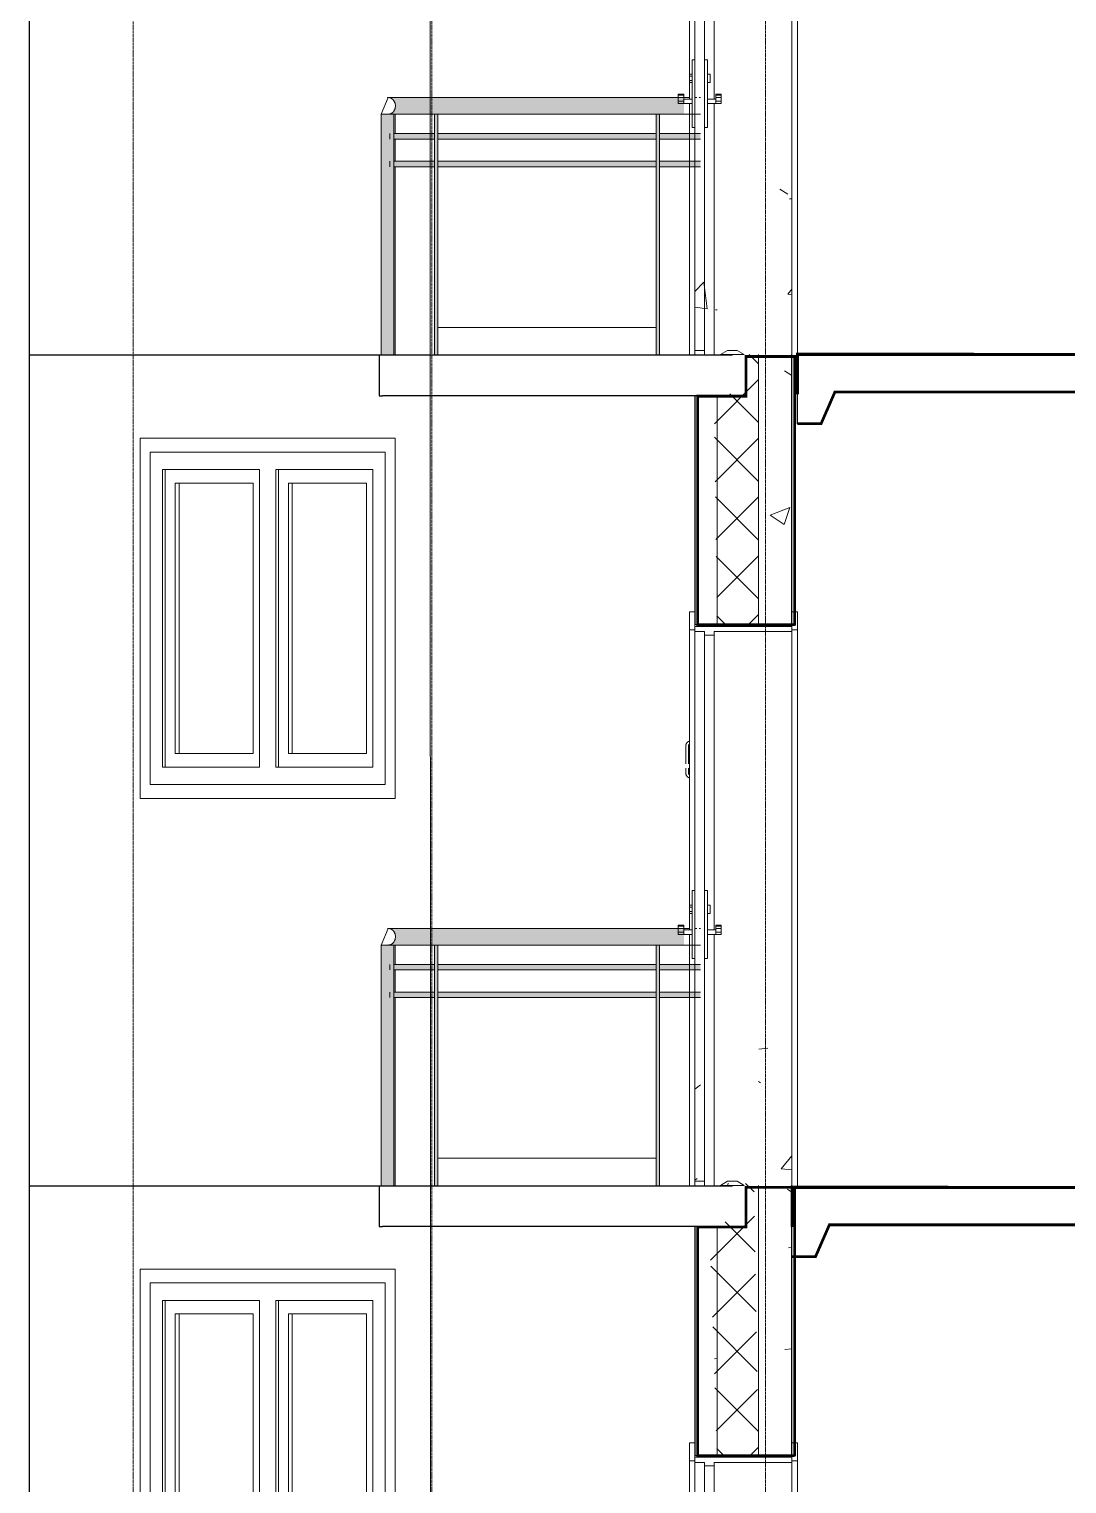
# Model space of a CAD drawing. Header units: inches. Extents: x -2431 to 214825, y 3 to 92804.
# Drawn here: x 155585 to 159331, y 28963 to 34216 of the extents above; entities that cross this region are included whole.
import ezdxf

# ---------------------------------------------------------------- set-up
doc = ezdxf.new("R2010")
doc.units = ezdxf.units.IN
doc.header["$MEASUREMENT"] = 0
doc.linetypes.add('Линия сетки', pattern=[22.224999999999994, 12.7, -3.174999999999999, 3.174999999999999, -3.174999999999999])
for name, color, linetype, lineweight in [('A-DOOR', 250, 'Continuous', 9), ('A-DOOR-FRAM', 250, 'Continuous', 18), ('A-GLAZ', 250, 'Continuous', 9), ('A-WALL', 250, 'Continuous', 9), ('A-WALL-PATT', 250, 'Continuous', 25), ('S-GRID', 250, 'Continuous', 9), ('Балясины', 7, 'Continuous', 9), ('Верхние поручни', 7, 'Continuous', 9), ('Ограждение', 7, 'Continuous', 9), ('Поручни', 250, 'Continuous', 18)]:
    doc.layers.add(name, color=color, linetype=linetype, lineweight=lineweight)
pattern_1 = [(49.99999999999999, (164716.2814225166, 30290.74681734701), (728.73650110752, -63.75582262483607), [76.2, -838.2]), (355, (164716.2814225166, 30290.74681734701), (-140.9716152248045, 764.2276025857151), [60.96, -670.56]), (100.451, (164777.0094225166, 30285.43381734699), (587.770006663837, 700.4667512811675), [64.76, -712.36]), (46.184, (164716.2814225166, 30493.94681734696), (1084.316239662759, -168.1709612287867), [114.3, -1257.3]), (96.63599999999998, (164806.6414225166, 30479.932817347), (949.6099128555585, 989.7098464133105), [97.13999999999982, -1068.539999999997]), (351.184, (164716.2814225166, 30493.94681734696), (949.620552888774, 989.7011531044203), [91.44, -1005.84]), (21, (164817.8814225167, 30443.14681734703), (606.4578690252075, -409.0605652741465), [76.2, -838.2]), (326, (164817.8814225167, 30443.14681734703), (247.208340968463, 736.752917204011), [60.96, -670.56]), (71.45100000000001, (164868.4194225166, 30409.05881734699), (853.6682507774542, 327.6854711435369), [64.76, -712.36]), (37.50000000000001, (164716.2814225166, 30290.74681734701), (12.35469342532113, 338.2201185742302), [33.528, -628.904, 33.528, -647.192, -673.1]), (37.50000000000001, (164716.2814225166, 30290.74681734701), (12.35469342532113, 338.2201185742302), [-1343.152, 33.528, -639.572]), (7.499999999999999, (164716.2814225166, 30290.74681734701), (267.2788744354337, 400.7221270887442), [33.528, -354.584, 33.528, -613.664, -256.54]), (7.499999999999999, (164716.2814225166, 30290.74681734701), (267.2788744354337, 400.7221270887442), [-1035.304, 33.528, -223.012]), (327.5, (164489.7134225166, 30290.74681734701), (542.363331518853, -22.91534459201296), [33.528, -220.472, 33.528, -758.952, -1051.56]), (327.5, (164489.7134225166, 30290.74681734701), (542.363331518853, -22.91534459201296), [-1046.48, 33.528, -1018.032]), (317.5, (164388.1134225166, 30290.74681734701), (592.5169587678777, 101.7071067647936), [33.528, -296.672, 33.528, -492.76, -746.76]), (317.5, (164388.1134225166, 30290.74681734701), (592.5169587678777, 101.7071067647936), [-856.488, 33.528, -713.232])]
pattern_2 = [(49.99999999999999, (164716.2814225166, 29690.74681734701), (728.73650110752, -63.75582262483607), [76.2, -838.2]), (355, (164716.2814225166, 29690.74681734701), (-140.9716152248045, 764.2276025857151), [60.96, -670.56]), (100.451, (164777.0094225166, 29685.43381734699), (587.770006663837, 700.4667512811675), [64.76, -712.36]), (46.184, (164716.2814225166, 29893.94681734696), (1084.316239662759, -168.1709612287867), [114.3, -1257.3]), (96.63599999999998, (164806.6414225166, 29879.932817347), (949.6099128555585, 989.7098464133105), [97.1399999999998, -1068.539999999997]), (351.184, (164716.2814225166, 29893.94681734696), (949.620552888774, 989.7011531044203), [91.44, -1005.84]), (21, (164817.8814225167, 29843.14681734703), (606.4578690252075, -409.0605652741465), [76.2, -838.2]), (326, (164817.8814225167, 29843.14681734703), (247.208340968463, 736.752917204011), [60.96, -670.56]), (71.45100000000001, (164868.4194225166, 29809.05881734699), (853.6682507774542, 327.6854711435369), [64.76, -712.36]), (37.50000000000001, (164716.2814225166, 29690.74681734701), (12.35469342532113, 338.2201185742302), [33.528, -628.904, 33.528, -647.192, -673.1]), (37.50000000000001, (164716.2814225166, 29690.74681734701), (12.35469342532113, 338.2201185742302), [-1343.152, 33.528, -639.572]), (7.499999999999999, (164716.2814225166, 29690.74681734701), (267.2788744354337, 400.7221270887442), [33.528, -354.584, 33.528, -613.664, -256.54]), (7.499999999999999, (164716.2814225166, 29690.74681734701), (267.2788744354337, 400.7221270887442), [-1035.304, 33.528, -223.012]), (327.5, (164489.7134225166, 29690.74681734701), (542.363331518853, -22.91534459201296), [33.528, -220.472, 33.528, -758.952, -1051.56]), (327.5, (164489.7134225166, 29690.74681734701), (542.363331518853, -22.91534459201296), [-1046.48, 33.528, -1018.032]), (317.5, (164388.1134225166, 29690.74681734701), (592.5169587678777, 101.7071067647936), [33.528, -296.672, 33.528, -492.76, -746.76]), (317.5, (164388.1134225166, 29690.74681734701), (592.5169587678777, 101.7071067647936), [-856.488, 33.528, -713.232])]

# ---------------------------------------------------------------- blocks, each defined once
blk = doc.blocks.new('Дверь-Наружная-Двойная-Полное остекление-Деревянный_фасад - 1500 x 2000 мм-347512-Сечение 0')
at = {"layer": 'A-DOOR'}
for p, q in [((-10994.32790650284, 2071.350000000001), (-10994.32790650284, 2006.350000000003)), ((-10974.32790650285, 2071.350000000001), (-10994.32790650284, 2071.350000000001)), ((-10974.32790650284, 2025.000000000001), (-10974.32790650285, 2071.350000000001)), ((-10624.32790650187, 2071.350000000001), (-10624.32790650188, 2025.000000000001)), ((-10604.32790650188, 2071.350000000001), (-10624.32790650187, 2071.350000000001)), ((-10604.32790650187, 2006.350000000003), (-10604.32790650188, 2071.350000000001)), ((-10994.32790650284, 2006.350000000003), (-10974.32790650284, 2006.350000000003)), ((-10994.32790650284, 2006.350000000002), (-10994.32790650284, 1011.899999999996)), ((-10974.32790650284, 2006.350000000003), (-10974.32790650284, 2018.650000000004)), ((-10624.32790650188, 2018.650000000004), (-10624.32790650188, 2006.350000000003)), ((-10624.32790650188, 2006.350000000003), (-10604.32790650187, 2006.350000000003)), ((-10604.32790650187, 2006.350000000002), (-10604.32790650187, 0)), ((-10974.32790650285, 1064.399999999966), (-10984.32790650285, 1064.399999999966)), ((-10984.32790650284, 1039.399999999997), (-10984.32790650284, 1064.399999999997)), ((-10929.32790650285, 1064.399999999966), (-10939.32790650284, 1064.399999999966)), ((-10929.32790650284, 1064.399999999997), (-10929.32790650284, 1039.399999999997)), ((-10994.32790650284, 1004.627406610308), (-10994.32790650284, 1011.899999999997)), ((-10994.32790650284, 1011.899999999997), (-10984.32790650284, 1011.899999999997)), ((-10984.32790650285, 1004.899999999971), (-10994.32790650285, 1004.899999999971)), ((-10994.32790650284, 996.8999999999966), (-10994.32790650284, 1004.627406610309)), ((-10984.32790650284, 844.3999999999967), (-10984.32790650284, 1039.399999999997)), ((-10929.32790650284, 1039.399999999997), (-10929.32790650284, 844.3999999999967)), ((-10929.32790650284, 1011.899999999997), (-10919.32790650284, 1011.899999999997)), ((-10919.32790650284, 1011.899999999997), (-10919.32790650284, 981.8999999999966)), ((-10994.32790650284, 989.172593389684), (-10994.32790650284, 996.8999999999966)), ((-10994.32790650284, 981.8999999999972), (-10994.32790650284, 989.1725933896871)), ((-10994.32790650285, 988.8999999999658), (-10984.32790650285, 988.8999999999658)), ((-10984.32790650284, 981.8999999999972), (-10994.32790650284, 981.8999999999972)), ((-10994.32790650284, 981.899999999998), (-10994.32790650284, 922.1274066103077)), ((-10929.32790650284, 981.8999999999966), (-10919.32790650284, 981.8999999999966)), ((-11034.32790650283, 936.6135558304029), (-11034.32790650283, 939.3999999999982)), ((-11014.32790650284, 939.3999999999985), (-11034.32790650283, 939.3999999999985)), ((-11034.32790650283, 927.3999999999983), (-11034.32790650283, 936.6135558304027)), ((-11014.32790650284, 936.6135558304029), (-11034.32790650283, 936.6135558304029)), ((-11034.32790650284, 914.3999902976439), (-11034.32790650284, 927.3999999999975)), ((-11014.32790650284, 927.3999999999983), (-11034.32790650283, 927.3999999999983)), ((-11034.32790650284, 906.4173701348776), (-11034.32790650284, 914.3999902976439)), ((-11034.32790650284, 914.3999902976439), (-11014.32790650284, 914.3999902976439)), ((-11034.32790650285, 906.3999999999672), (-11014.32790650285, 906.3999999999672)), ((-11014.32790650284, 939.3999999999982), (-11014.32790650284, 936.6135558304029)), ((-11014.32790650284, 936.6135558304029), (-11014.32790650284, 927.3999999999984)), ((-11014.32790650284, 927.3999999999975), (-11014.32790650284, 914.399990297644)), ((-10984.32790650285, 922.3999999999722), (-11014.32790650285, 922.3999999999722)), ((-11014.32790650284, 912.4126154692688), (-11014.32790650284, 914.3999999999968)), ((-11014.32790650284, 914.3999902976439), (-11014.32790650284, 912.4144483714629)), ((-11014.32790650284, 910.5448328355526), (-11014.32790650284, 912.3294476391766)), ((-11014.32790650284, 912.3258148979518), (-11014.32790650284, 910.5531596415914)), ((-11014.32790650284, 908.9149975549842), (-11014.32790650284, 910.3999999999969)), ((-11014.32790650284, 910.3879827103088), (-11014.32790650284, 908.9326010963977)), ((-11014.32790650284, 907.6541851475024), (-11014.32790650284, 906.7979133751118)), ((-11014.32790650284, 906.6725933896843), (-11014.32790650284, 907.4717967697213)), ((-11014.32790650285, 906.3999999999672), (-10984.32790650285, 906.3999999999672)), ((-10994.32790650284, 906.6725933896884), (-10994.32790650284, 0)), ((-10899.32790650284, 922.3999999999722), (-10929.32790650285, 922.3999999999722)), ((-10929.32790650285, 906.3999999999672), (-10899.32790650284, 906.3999999999672)), ((-10899.32790650283, 936.6135558304021), (-10899.32790650283, 939.3999999999974)), ((-10899.32790650283, 939.3999999999974), (-10879.32790650283, 939.3999999999974)), ((-10899.32790650284, 927.3999999999976), (-10899.32790650283, 936.6135558304015)), ((-10899.32790650283, 936.6135558304018), (-10879.32790650283, 936.6135558304018)), ((-10899.32790650284, 914.3999999999968), (-10899.32790650284, 927.3999999999974)), ((-10899.32790650284, 927.3999999999977), (-10879.32790650283, 927.3999999999977)), ((-10899.32790650284, 912.4144571436493), (-10899.32790650284, 914.399999999997)), ((-10899.32790650284, 914.399999999997), (-10879.32790650284, 914.399999999997)), ((-10899.32790650284, 914.3999999999969), (-10899.32790650284, 912.4126240643059)), ((-10899.32790650284, 912.3294476391767), (-10899.32790650284, 910.5448398480572)), ((-10899.32790650284, 910.5531670143474), (-10899.32790650284, 912.325814548588)), ((-10899.32790650284, 910.3999999999969), (-10899.32790650284, 908.9150027691081)), ((-10899.32790650284, 908.932606762736), (-10899.32790650284, 910.3879822073031)), ((-10899.32790650284, 906.7979153896796), (-10899.32790650284, 907.6541889722607)), ((-10899.32790650284, 907.4717967697213), (-10899.32790650284, 906.6725933896843)), ((-10899.32790650284, 906.3999999999672), (-10879.32790650285, 906.3999999999672)), ((-10879.32790650283, 939.3999999999974), (-10879.32790650283, 936.6135558304021)), ((-10879.32790650283, 936.6135558304018), (-10879.32790650283, 927.3999999999976)), ((-10879.32790650284, 927.3999999999974), (-10879.32790650284, 914.3999999999969)), ((-10879.32790650284, 914.399999999997), (-10879.32790650284, 906.4173705182903)), ((-10984.32790650284, 819.3999999999966), (-10984.32790650284, 844.3999999999967)), ((-10929.32790650284, 844.3999999999969), (-10929.32790650284, 819.3999999999965)), ((-10984.32790650285, 819.3999999999696), (-10974.32790650285, 819.3999999999696)), ((-10939.32790650284, 819.3999999999696), (-10929.32790650285, 819.3999999999696)), ((-10856.47790650284, 15.00000000000525), (-10881.87790650284, -6.064055924070999e-11)), ((-10821.47790650284, 15.00000000000525), (-10856.47790650284, 15.00000000000525)), ((-10796.07790650284, -6.064055924070999e-11), (-10821.47790650284, 15.00000000000525)), ((-10881.87790650284, -6.064055924070999e-11), (-10796.07790650284, -6.064055924070999e-11))]:
    blk.add_line(p, q, dxfattribs=at)
at = {"layer": 'A-DOOR', "lineweight": 18}
for p, q in [((-10974.32790650284, 2000.000000000002), (-10974.32790650284, 15.00000000000525)), ((-10939.32790650283, 2000.000000000002), (-10974.32790650284, 2000.000000000002)), ((-10939.32790650283, 15.00000000000525), (-10939.32790650283, 2000.000000000002)), ((-10974.32790650284, 15.00000000000525), (-10939.32790650283, 15.00000000000525))]:
    blk.add_line(p, q, dxfattribs=at)
at = {"layer": 'A-DOOR-FRAM'}
for p, q in [((-10974.32790650285, 2018.65), (-10974.32790650285, 2025)), ((-10974.32790650285, 2025), (-10624.32790650187, 2025)), ((-10624.32790650187, 2018.65), (-10974.32790650285, 2018.65)), ((-10974.32790650283, 2018.650000000004), (-10974.32790650283, 1999.999999999998)), ((-10974.32790650283, 1999.999999999998), (-10939.32790650283, 1999.999999999998)), ((-10939.32790650283, 1999.999999999998), (-10939.32790650283, 1987.299999999994)), ((-10904.40290650284, 1987.299999999994), (-10904.40290650284, 2000)), ((-10904.40290650284, 2000), (-10624.32790650187, 2000)), ((-10624.32790650187, 2025), (-10624.32790650187, 2018.65)), ((-10624.32790650187, 2000), (-10624.32790650187, 2018.650000000002)), ((-10939.32790650283, 1987.299999999994), (-10904.40290650284, 1987.299999999994))]:
    blk.add_line(p, q, dxfattribs=at)
at = {"layer": 'A-DOOR-FRAM', "lineweight": 9}
for p, q in [((-10624.32790650187, 2000), (-10624.32790650187, 0)), ((-10904.40290650284, 1987.299999999995), (-10904.40290650284, 922.1274066103082)), ((-10904.40290650284, 906.8077919614774), (-10904.40290650284, 0)), ((-10974.32790650284, 15.00000000000769), (-10974.32790650284, 0)), ((-10939.32790650284, 15.00000000000769), (-10939.32790650284, 0))]:
    blk.add_line(p, q, dxfattribs=at)
blk = doc.blocks.new('Дверь-Наружная-Двойная-Две_Свет - Дверь-Наружная-Двойная-Две_Свет-345854-Сечение 0')
at = {"layer": 'A-DOOR'}
for p, q in [((-11007.19040650287, 4587.299999999984), (-11007.19040650287, 4521.937262806114)), ((-10997.66540650278, 4522.127406610281), (-10997.66540650278, 4587.299999999984)), ((-11007.19040650287, 4506.672593389667), (-11007.19040650287, 4488.499999999997)), ((-10997.66540650278, 4488.499999999997), (-10997.66540650278, 4506.672593389667))]:
    blk.add_line(p, q, dxfattribs=at)
at = {"layer": 'A-DOOR', "flags": 128}
for points in [[(-10994.55376701592, 4604.082430591476), (-10995.22102506763, 4603.876023488244), (-10995.87949530144, 4603.643098283452), (-10996.52812430544, 4603.384027607756), (-10997.16587441159, 4603.099225918962), (-10997.79172535577, 4602.789148839019), (-10998.40467590997, 4602.454292425104), (-10999.00374548407, 4602.095192376057), (-10999.58797569453, 4601.712423175336), (-11000.15643189766, 4601.306597172036), (-11000.7082046848, 4600.878363601162), (-11001.24241133717, 4600.428407545101), (-11001.75819723812, 4599.957448837544), (-11002.2547372402, 4599.466240911949), (-11002.73123698536, 4598.955569596229), (-11003.18693417565, 4598.426251855545), (-11003.62109979276, 4597.879134485367), (-11004.03303926433, 4597.315092756765), (-11004.42209357508, 4596.735029016203), (-11004.78764032111, 4596.139871241907), (-11005.1290947056, 4595.530571559361), (-11005.44591047438, 4594.908104718093), (-11005.7375807898, 4594.273466532234), (-11006.00363904158, 4593.627672287523), (-11006.24365959326, 4592.971755116993), (-11006.45725846317, 4592.306764348175), (-11006.64409393869, 4591.633763824458), (-11006.8038671229, 4590.953830203108), (-11006.9363224128, 4590.268051232872), (-11007.04124790817, 4589.577524013815), (-11007.11847575061, 4588.883353242189), (-11007.16788239205, 4588.186649443132), (-11007.18938879239, 4587.48852719411), (-11007.19040650287, 4587.299999999984)], [(-10994.55376701592, 4604.082430591476), (-10995.22102506763, 4603.876023488244), (-10995.87949530144, 4603.643098283452), (-10996.52812430544, 4603.384027607747), (-10997.16587441159, 4603.099225918962), (-10997.79172535577, 4602.78914883901), (-10998.40467590997, 4602.454292425095), (-10999.00374548407, 4602.095192376057), (-10999.58797569453, 4601.712423175336), (-11000.15643189767, 4601.306597172036), (-11000.7082046848, 4600.878363601162), (-11001.24241133717, 4600.428407545101), (-11001.75819723812, 4599.957448837544), (-11002.2547372402, 4599.466240911949), (-11002.73123698536, 4598.955569596229), (-11003.18693417565, 4598.426251855545), (-11003.62109979276, 4597.879134485367), (-11004.03303926433, 4597.315092756765), (-11004.42209357508, 4596.735029016203), (-11004.78764032111, 4596.139871241907), (-11005.1290947056, 4595.530571559361), (-11005.44591047438, 4594.908104718084), (-11005.7375807898, 4594.273466532234), (-11006.00363904158, 4593.627672287523), (-11006.24365959326, 4592.971755116993), (-11006.45725846318, 4592.306764348175), (-11006.64409393869, 4591.633763824458), (-11006.8038671229, 4590.953830203108), (-11006.9363224128, 4590.268051232872), (-11007.04124790817, 4589.577524013815), (-11007.11847575061, 4588.883353242189), (-11007.16788239205, 4588.186649443132), (-11007.18938879239, 4587.48852719411), (-11007.19040650287, 4587.299999999984)], [(-10997.66540650278, 4587.299999999984), (-10997.6590573494, 4587.617415340084), (-10997.64002004655, 4587.93432288335), (-10997.60832504987, 4588.250215645318), (-10997.56402306457, 4588.564588264967), (-10997.50718496439, 4588.876937813146), (-10997.43790167817, 4589.186764597215), (-10997.35628404437, 4589.493572960431), (-10997.26246263381, 4589.796872074841), (-10997.15658754073, 4590.096176726563), (-10997.03882814268, 4590.391008092012), (-10996.90937282959, 4590.680894503897), (-10996.76842870235, 4590.965372205793), (-10996.61622124148, 4591.243986094066), (-10996.45299394646, 4591.516290445928), (-10996.27900794614, 4591.781849632502), (-10996.094541581, 4592.040238815732), (-10995.89988995788, 4592.291044628061), (-10995.69536447786, 4592.533865833686), (-10995.48129233806, 4592.768313970473), (-10995.25801600825, 4592.994013971418), (-10995.02589268292, 4593.210604764673), (-10994.78529370989, 4593.417739851166), (-10994.53660399617, 4593.61508785894), (-10994.28022139227, 4593.802333073293)], [(-10997.66540650278, 4587.299999999984), (-10997.6590573494, 4587.617415340084), (-10997.64002004655, 4587.93432288335), (-10997.60832504987, 4588.250215645318), (-10997.56402306457, 4588.564588264967), (-10997.50718496439, 4588.876937813146), (-10997.43790167817, 4589.186764597215), (-10997.35628404437, 4589.493572960431), (-10997.26246263381, 4589.796872074841), (-10997.15658754073, 4590.096176726563), (-10997.03882814268, 4590.391008092012), (-10996.9093728296, 4590.680894503897), (-10996.76842870235, 4590.965372205793), (-10996.61622124148, 4591.243986094066), (-10996.45299394646, 4591.516290445928), (-10996.27900794614, 4591.781849632502), (-10996.094541581, 4592.040238815732), (-10995.89988995788, 4592.291044628061), (-10995.69536447786, 4592.533865833686), (-10995.48129233806, 4592.768313970473), (-10995.25801600825, 4592.994013971418), (-10995.02589268293, 4593.210604764673), (-10994.78529370989, 4593.417739851166), (-10994.53660399617, 4593.61508785894), (-10994.28022139227, 4593.802333073293)], [(-11007.19040650287, 4488.499999999997), (-11007.17643836544, 4487.801686251762), (-11007.13455629918, 4487.104489656561), (-11007.06482730647, 4486.409525580218), (-11006.96736293882, 4485.717905816994), (-11006.84231911843, 4485.030736810992), (-11006.68989588873, 4484.349117886018), (-11006.51033709437, 4483.67413948694), (-11006.30392999114, 4483.006881435236), (-11006.07100478635, 4482.348411201438), (-11005.81193411065, 4481.699782197433), (-11005.52713242185, 4481.062032091286), (-11005.21705534191, 4480.436181147101), (-11004.88219892799, 4479.823230592895), (-11004.52309887894, 4479.224161018807), (-11004.14032967824, 4478.639930808332), (-11003.73450367493, 4478.071474605202), (-11003.30627010406, 4477.519701818072), (-11002.856314048, 4476.985495165697), (-11002.38535534044, 4476.469709264755), (-11001.89414741485, 4475.973169262658), (-11001.38347609913, 4475.496669517502), (-11000.85415835844, 4475.040972327229), (-11000.30704098826, 4474.606806710111), (-10999.74299925966, 4474.194867238534), (-10999.1629355191, 4473.805812927793), (-10998.5677777448, 4473.44026618176), (-10997.95847806226, 4473.098811797267), (-10997.33601122098, 4472.78199602849), (-10996.70137303513, 4472.490325713069), (-10996.05557879042, 4472.224267461285), (-10995.39966161989, 4471.984246909613), (-10994.73467085107, 4471.770648039695), (-10994.06167032735, 4471.583812564183)], [(-11007.19040650288, 4488.499999999997), (-11007.17643836544, 4487.801686251762), (-11007.13455629918, 4487.104489656561), (-11007.06482730647, 4486.409525580218), (-11006.96736293882, 4485.717905816994), (-11006.84231911843, 4485.030736810992), (-11006.68989588873, 4484.349117886018), (-11006.51033709437, 4483.67413948694), (-11006.30392999114, 4483.006881435236), (-11006.07100478635, 4482.348411201438), (-11005.81193411065, 4481.699782197433), (-11005.52713242185, 4481.062032091286), (-11005.21705534191, 4480.436181147101), (-11004.88219892799, 4479.823230592895), (-11004.52309887895, 4479.224161018807), (-11004.14032967824, 4478.639930808332), (-11003.73450367493, 4478.071474605202), (-11003.30627010406, 4477.519701818072), (-11002.856314048, 4476.985495165697), (-11002.38535534044, 4476.469709264755), (-11001.89414741485, 4475.973169262658), (-11001.38347609913, 4475.496669517502), (-11000.85415835844, 4475.040972327229), (-11000.30704098826, 4474.606806710111), (-10999.74299925966, 4474.194867238534), (-10999.1629355191, 4473.805812927793), (-10998.5677777448, 4473.440266181751), (-10997.95847806226, 4473.098811797267), (-10997.33601122098, 4472.78199602849), (-10996.70137303513, 4472.490325713069), (-10996.05557879042, 4472.224267461285), (-10995.39966161989, 4471.984246909613), (-10994.73467085107, 4471.770648039695), (-10994.06167032735, 4471.583812564183)], [(-10994.20975613539, 4481.94889855673), (-10994.46814531863, 4482.133364921866), (-10994.71895113096, 4482.328016544991), (-10994.96177233658, 4482.532542025016), (-10995.19622047337, 4482.746614164811), (-10995.42192047432, 4482.969890494626), (-10995.63851126757, 4483.202013819945), (-10995.84564635406, 4483.442612792987), (-10996.04299436183, 4483.691302506699), (-10996.23023957618, 4483.947685110604), (-10996.4070824447, 4484.211350447223), (-10996.57324005653, 4484.481876708259), (-10996.72844659494, 4484.758831109412), (-10996.87245376256, 4485.041770582716), (-10997.00503117866, 4485.330242485378), (-10997.12596674765, 4485.623785323875), (-10997.23506699841, 4485.921929492294), (-10997.33215739382, 4486.224198023571), (-10997.41708260997, 4486.530107352527), (-10997.48970678461, 4486.839168089507), (-10997.54991373456, 4487.150885803246), (-10997.59760714155, 4487.464761811903), (-10997.6327107063, 4487.780293980817), (-10997.65516827058, 4488.096977525843), (-10997.6649439071, 4488.414305820847), (-10997.66540650278, 4488.499999999997)], [(-10994.20975613539, 4481.94889855673), (-10994.46814531863, 4482.133364921866), (-10994.71895113096, 4482.328016544991), (-10994.96177233658, 4482.532542025016), (-10995.19622047337, 4482.746614164802), (-10995.42192047432, 4482.969890494626), (-10995.63851126757, 4483.202013819945), (-10995.84564635406, 4483.442612792987), (-10996.04299436184, 4483.691302506699), (-10996.23023957618, 4483.947685110595), (-10996.4070824447, 4484.211350447223), (-10996.57324005653, 4484.481876708259), (-10996.72844659494, 4484.758831109412), (-10996.87245376256, 4485.041770582716), (-10997.00503117866, 4485.330242485378), (-10997.12596674765, 4485.623785323875), (-10997.23506699841, 4485.921929492294), (-10997.33215739383, 4486.224198023571), (-10997.41708260997, 4486.530107352527), (-10997.48970678461, 4486.839168089507), (-10997.54991373456, 4487.150885803246), (-10997.59760714155, 4487.464761811903), (-10997.6327107063, 4487.780293980817), (-10997.65516827058, 4488.096977525843), (-10997.6649439071, 4488.414305820847)]]:
    blk.add_lwpolyline(points, dxfattribs=at)
blk = doc.blocks.new('Ограждение - 50 x 12 мм-319649-Сечение 0')
at = {"layer": 'Балясины'}
for p, q in [((-12146.01898800565, 4399.999999999999), (-12146.01898800565, 4469.846532570059)), ((-12100.74979735131, 4469.846532570059), (-12146.01898800565, 4469.846532570059)), ((-12095.65466813371, 4469.846532570059), (-12100.74979735131, 4469.846532570059)), ((-12100.74979735131, 4469.846532570059), (-12100.7497973513, 3599.999999999999)), ((-12095.65466813371, 4400), (-12095.65466813371, 4469.846532570059)), ((-12146.01898800565, 4299.999999999991), (-12146.01898800565, 4379.999999999998)), ((-12095.65466813371, 4299.999999999991), (-12095.65466813371, 4379.999999999998)), ((-12146.01898800564, 3599.999999999998), (-12146.01898800565, 4279.999999999997)), ((-12095.6546681337, 3599.999999999999), (-12095.65466813371, 4279.999999999998))]:
    blk.add_line(p, q, dxfattribs=at)
blk = doc.blocks.new('Ограждение - 50 x 12 мм-V30-Сечение 0')
at = {"layer": 'Балясины'}
for p, q in [((-11941.58236728624, 4469.846532570059), (-11953.58236728624, 4469.846532570059)), ((-11953.58236728624, 4469.846532570059), (-11953.58236728624, 3599.999999999999)), ((-11941.58236728624, 3599.999999999999), (-11941.58236728624, 4469.846532570059))]:
    blk.add_line(p, q, dxfattribs=at)
blk = doc.blocks.new('Ограждение - 800 мм-V31-Сечение 0')
at = {"layer": 'Балясины'}
blk.add_line((-11941.58236728624, 3700), (-11153.58236728624, 3700), dxfattribs=at)
blk = doc.blocks.new('Ограждение - Ограждение-356374-Сечение 0')
for p, q in [((-12120.44969149916, 40530.0000000001), (-12146.01898800565, 40469.84653257013)), ((-12146.01898800565, 40469.84653257013), (-12146.01898800564, 39600.00000000007))]:
    blk.add_line(p, q)
at = {"layer": 'Верхние поручни'}
for p, q in [((-11034.32790650285, 40530.0000000001), (-12120.44969149916, 40530.0000000001)), ((-11006.71186599202, 40530.0000000001), (-11014.32790650284, 40530.0000000001)), ((-10994.32790650285, 40530.0000000001), (-10998.14390221533, 40530.0000000001)), ((-12120.44965234394, 40470.0000000001), (-10994.32790650285, 40470.00000000009))]:
    blk.add_line(p, q, dxfattribs=at)
for points, knots in [([(-12095.00068135203, 40500.00000000008), (-12094.94118181358, 40502.3448123972), (-12095.27073774624, 40505.73634042701), (-12096.31897914982, 40509.85383400324), (-12097.36112032401, 40512.72118729747), (-12098.56136800717, 40515.33508899803), (-12099.86677035221, 40517.69224090676), (-12101.05279561377, 40519.4593936838), (-12102.06257237148, 40520.76128229721), (-12102.85831896221, 40521.68581753223), (-12103.67373455499, 40522.55182529483), (-12104.75888424368, 40523.62340419836), (-12106.12845516286, 40524.82356509473), (-12107.80199801307, 40526.06718565398), (-12109.55625873321, 40527.14251597599), (-12111.35364129694, 40528.0410595045), (-12113.13349679361, 40528.75860271921), (-12114.92682567451, 40529.31283816952), (-12117.38085616069, 40529.84309629928), (-12119.83071579399, 40530.05101070659), (-12122.14646250562, 40529.95441493118), (-12123.26791917201, 40529.82065831447), (-12123.77357594627, 40529.74220599008)], [0, 0, 0, 0, 0.05555555555555555, 0.08333333333333333, 0.1111111111111111, 0.1388888888888889, 0.1666666666666667, 0.1944444444444444, 0.2083333333333333, 0.2222222222222222, 0.2361111111111111, 0.25, 0.2777777777777778, 0.3055555555555556, 0.3333333333333333, 0.361111111111111, 0.3888888888888888, 0.4166666666666666, 0.4444444444444444, 0.5, 0.5277777777777778, 0.5506367238519101, 0.5506367238519101, 0.5506367238519101, 0.5506367238519101]), ([(-12123.77119981104, 40470.25731864024), (-12122.66164572887, 40470.08490023891), (-12120.94171725634, 40469.95348668776), (-12118.63314488279, 40470.05109605248), (-12116.7842438682, 40470.28625636874), (-12114.9481918458, 40470.6818293136), (-12113.15803240314, 40471.23288656258), (-12111.67321565903, 40471.82911443812), (-12110.48502573977, 40472.39408716273), (-12109.43641957806, 40472.94433117646), (-12108.25989419614, 40473.64622614864), (-12106.55856150371, 40474.82461353738), (-12104.90780242649, 40476.21086414815), (-12103.58185308675, 40477.54214470932), (-12102.97176153834, 40478.20083004869), (-12102.56597760291, 40478.65192652418), (-12101.48058012303, 40479.93225349846), (-12099.84427038238, 40482.25570783523), (-12098.40241230125, 40484.98051882863), (-12097.52474822848, 40486.97875833639), (-12096.96382379177, 40488.35985551257), (-12096.08633499443, 40490.89146242366), (-12095.17993727201, 40494.82294537569), (-12094.95649731391, 40498.24366709134), (-12095.00068135203, 40500.00000000009)], [0.4497023423773825, 0.4497023423773825, 0.4497023423773825, 0.4497023423773825, 0.5, 0.5277777777777778, 0.5555555555555556, 0.5833333333333334, 0.6111111111111112, 0.6388888888888888, 0.6527777777777777, 0.6666666666666666, 0.6875, 0.7083333333333333, 0.75, 0.7708333333333333, 0.7760416666666666, 0.78125, 0.7916666666666666, 0.8333333333333333, 0.875, 0.8854166666666666, 0.8958333333333333, 0.9166666666666666, 0.9583333333333333, 1, 1, 1, 1])]:
    blk.add_open_spline(points, degree=3, knots=knots, dxfattribs=at)
at = {"layer": 'Поручни', "color": 7, "lineweight": 9}
for p, q in [((-12114.47978644614, 40380.00000000007), (-12114.47978644614, 40400.00000000007)), ((-12097.91388789189, 40400.00000000007), (-11953.58236728625, 40400.00000000007)), ((-11941.58236728625, 40400.00000000007), (-11153.58236728624, 40400.00000000007)), ((-11141.58236728624, 40400.00000000007), (-10994.32790650284, 40400.00000000007)), ((-11953.58236728625, 40380.00000000007), (-12097.91388789189, 40380.00000000007)), ((-11153.58236728624, 40380.00000000007), (-11941.58236728625, 40380.00000000007)), ((-10994.32790650284, 40380.00000000007), (-11141.58236728624, 40380.00000000007)), ((-12114.47978644614, 40280.00000000007), (-12114.47978644614, 40300.00000000007)), ((-12097.91388789189, 40300.00000000007), (-11953.58236728625, 40300.00000000007)), ((-11941.58236728625, 40300.00000000007), (-11153.58236728624, 40300.00000000007)), ((-11141.58236728624, 40300.00000000007), (-10994.32790650284, 40300.00000000007)), ((-11953.58236728625, 40280.00000000007), (-12097.91388789189, 40280.00000000007)), ((-11153.58236728624, 40280.00000000007), (-11941.58236728625, 40280.00000000007)), ((-10994.32790650284, 40280.00000000007), (-11141.58236728624, 40280.00000000007))]:
    blk.add_line(p, q, dxfattribs=at)
for name, p in [('Ограждение - 50 x 12 мм-319649-Сечение 0', (0, 36000.00000000007)), ('Ограждение - 50 x 12 мм-V30-Сечение 0', (0, 36000.00000000007)), ('Ограждение - 50 x 12 мм-V30-Сечение 0', (800, 36000.00000000007)), ('Ограждение - 800 мм-V31-Сечение 0', (0, 36000.00000000008))]:
    blk.add_blockref(name, p)
blk = doc.blocks.new('Окно 2-Распашное - Один переплет с многокамерным стеклопакетом - 30674-99 - Окно 2-Распашное - Один переплет с многокамерным стеклопакетом - 30674-99-371209-Сечение 0')
at = {"layer": 'A-GLAZ'}
for p, q in [((-13236.23001933083, 4500.000000000352), (-13236.23001933083, 5800.000000000351)), ((-12316.99120378832, 5800.000000000352), (-13236.23001933083, 5800.000000000352)), ((-12316.99120378832, 4500.000000000352), (-12316.99120378832, 5800.000000000351)), ((-13200.87468027151, 5750.000000000357), (-13200.87468027151, 4550.000000000358)), ((-12352.34654284765, 5750.000000000357), (-13200.87468027151, 5750.000000000357)), ((-13200.87468027151, 4550.000000000353), (-13200.87468027151, 5750.000000000351)), ((-13200.87468027151, 5750.000000000351), (-12352.34654284765, 5750.000000000351)), ((-12352.34654284765, 5750.000000000357), (-12352.34654284765, 4550.000000000358)), ((-12352.34654284765, 5750.000000000351), (-12352.34654284765, 4550.000000000353)), ((-13156.32695305675, 4613.000000000359), (-13156.32695305675, 5687.000000000357)), ((-13156.32695305675, 5687.000000000357), (-12805.60198958823, 5687.000000000357)), ((-13146.42745812014, 5687.000000000357), (-13146.42745812014, 4613.000000000359)), ((-12805.60198958823, 5687.000000000357), (-12805.60198958823, 4613.000000000359)), ((-12747.61923353093, 4613.000000000359), (-12747.61923353093, 5687.000000000357)), ((-12747.61923353093, 5687.000000000357), (-12396.8942700624, 5687.000000000357)), ((-12737.71973859432, 5687.000000000357), (-12737.71973859432, 4613.000000000359)), ((-12396.8942700624, 5687.000000000357), (-12396.8942700624, 4613.000000000359)), ((-13110.36501227963, 4662.00000000036), (-13110.36501227963, 5638.000000000356)), ((-13110.36501227963, 5638.000000000356), (-12828.93651336739, 5638.000000000356)), ((-13096.2228766559, 5638.000000000356), (-13096.2228766559, 4662.00000000036)), ((-12828.93651336739, 5638.000000000356), (-12828.93651336738, 4662.00000000036)), ((-12701.6572927538, 5638.000000000355), (-12701.6572927538, 4662.000000000361)), ((-12701.6572927538, 5638.000000000355), (-12420.22879384156, 5638.000000000355)), ((-12687.51515713007, 4662.000000000361), (-12687.51515713007, 5638.000000000355)), ((-12420.22879384156, 5638.000000000355), (-12420.22879384156, 4662.000000000361)), ((-12828.93651336739, 4662.00000000036), (-13110.36501227963, 4662.00000000036)), ((-12701.6572927538, 4662.000000000361), (-12420.22879384156, 4662.000000000361)), ((-12805.60198958823, 4613.000000000359), (-13156.32695305675, 4613.000000000359)), ((-12396.8942700624, 4613.000000000358), (-12747.61923353093, 4613.000000000358)), ((-12352.34654284765, 4550.000000000358), (-13200.87468027151, 4550.000000000358)), ((-12352.34654284765, 4550.000000000353), (-13200.87468027151, 4550.000000000353)), ((-13236.23001933083, 4500.000000000352), (-12316.99120378832, 4500.000000000352))]:
    blk.add_line(p, q, dxfattribs=at)

msp = doc.modelspace()

# ---------------------------------------------------------------- hatches: boundary and pattern name
h = msp.add_hatch(color=256)
h.dxf.hatch_style = 1
edge = h.paths.add_edge_path()
edge.add_line((156910.1244845662, 33968.43308001093), (156881.7433904567, 33968.43308001093))
edge.add_spline(control_points=[(156881.743390458, 33968.43308001093), (156881.746657226, 33968.43307891232), (156882.9658806917, 33968.43239141069), (156884.8065663559, 33968.27617631014), (156887.2605968421, 33967.74591818039), (156889.053925723, 33967.1916827301), (156890.8337812197, 33966.47413951537), (156892.6311637834, 33965.57559598685), (156894.3854245035, 33964.50026566489), (156896.0589673537, 33963.2566451056), (156897.4285382729, 33962.05648420926), (156898.5136879616, 33960.98490530567), (156899.3291035544, 33960.11889754311), (156900.1248501451, 33959.19436230807), (156901.1346269028, 33957.89247369464), (156902.3206521643, 33956.12532091764), (156903.6260545094, 33953.76816900889), (156904.8263021926, 33951.1542673083), (156905.8684433668, 33948.28691401414), (156906.9166847703, 33944.16942043789), (156907.246240703, 33940.77789240808), (156907.1867411645, 33938.43308001093)], knot_values=[0, 0, 0, 0, 0.000149257492159105, 0.05570481304771469, 0.08348259082549248, 0.1112603686032703, 0.1390381463810481, 0.1668159241588258, 0.1945937019366035, 0.2223714797143813, 0.2501492574921591, 0.264038146381048, 0.2779270352699369, 0.2918159241588258, 0.3057048130477147, 0.3334825908254925, 0.3612603686032702, 0.389038146381048, 0.4168159241588258, 0.4445937019366035, 0.5001492574921591, 0.5001492574921591, 0.5001492574921591, 0.5001492574921591], degree=3, periodic=0)
edge.add_spline(control_points=[(156907.1867411645, 33938.43308001093), (156907.2309252027, 33936.67674710217), (156907.0074852446, 33933.25602538657), (156906.1010875222, 33929.32454243454), (156905.2235987248, 33926.79293552344), (156904.6626742881, 33925.41183834727), (156903.7850102154, 33923.41359883948), (156902.3431521342, 33920.68878784613), (156900.7068423936, 33918.36533350934), (156899.6214449137, 33917.08500653505), (156899.2156609782, 33916.63391005958), (156898.6055694298, 33915.9752247202), (156897.2796200901, 33914.64394415903), (156895.6288610129, 33913.25769354822), (156893.9275283205, 33912.07930615952), (156892.7510029385, 33911.37741118734), (156891.7023967768, 33910.82716717361), (156890.5142068575, 33910.26219444897), (156889.0293901134, 33909.66596657346), (156887.2392306708, 33909.11490932445), (156885.4031786484, 33908.71933637961), (156883.5570608162, 33908.48453005421), (156882.3481279415, 33908.43317905988), (156881.7429092617, 33908.43308001099)], knot_values=[0.5001254430959174, 0.5001254430959174, 0.5001254430959174, 0.5001254430959174, 0.5417921097625842, 0.5834587764292508, 0.6042921097625842, 0.6147087764292508, 0.6251254430959174, 0.6667921097625842, 0.7084587764292508, 0.7188754430959174, 0.7240837764292508, 0.7292921097625842, 0.7501254430959174, 0.7917921097625842, 0.8126254430959174, 0.8334587764292508, 0.8473476653181398, 0.8612365542070286, 0.8890143319848063, 0.9167921097625841, 0.9445698875403619, 0.9723476653181397, 1, 1, 1, 1], degree=3, periodic=0)
edge.add_line((156882.8357211131, 33908.43308001093), (156910.1244845662, 33908.43308001093))
edge.add_line((156910.1244845662, 33908.43308001093), (156910.1244845662, 33968.43308001093))
h.paths.add_polyline_path([(156945.4798236255, 33968.43308001093), (156910.1244845662, 33968.43308001093), (156910.1244845662, 33908.43308001093), (156945.4798236255, 33908.43308001093)])
h.paths.add_polyline_path([(157077.8595160139, 33968.43308001093), (156945.4798236255, 33968.43308001093), (156945.4798236255, 33908.43308001093), (157077.8595160139, 33908.43308001093)])
h = msp.add_hatch(color=256)
h.dxf.hatch_style = 1
h.paths.add_polyline_path([(157948.7149382691, 33968.43308001093), (157077.8595160139, 33968.43308001093), (157077.8595160139, 33908.43308001093), (157948.7149382691, 33908.43308001093)])
h = msp.add_hatch(color=256)
h.dxf.hatch_style = 1
h.paths.add_polyline_path([(156901.4376251653, 33908.12614515104), (156856.1684345109, 33908.12614515104), (156856.1684345109, 33888.27961258095), (156901.4376251653, 33888.27961258095)])
h.paths.add_polyline_path([(156901.4376251653, 33888.27961258095), (156856.1684345109, 33888.27961258095), (156856.1684345109, 33838.27961258095), (156901.4376251653, 33838.27961258095)])
h.paths.add_polyline_path([(156901.4376251653, 33838.27961258095), (156856.1684345109, 33838.27961258095), (156856.1684345109, 33038.27961258095), (156901.4376251653, 33038.27961258095)])
h.paths.add_polyline_path([(157048.6050552303, 33838.27961258095), (156904.2735346247, 33838.27961258095), (156901.4376251653, 33838.27961258095), (156901.4376251653, 33038.27961258095), (156906.5327543829, 33038.27961258095), (156906.5327543829, 33718.27961258095), (157048.6050552303, 33718.27961258095), (157048.6050552303, 33738.27961258095), (156906.5327543829, 33738.27961258095), (156906.5327543829, 33818.27961258095), (157048.6050552303, 33818.27961258095)])
h.paths.add_polyline_path([(157060.6050552303, 33908.12614515104), (157048.6050552303, 33908.12614515104), (157048.6050552303, 33038.27961258095), (157060.6050552303, 33038.27961258095)])
h.paths.add_polyline_path([(157848.6050552303, 33838.27961258095), (157077.8595160139, 33838.27961258095), (157077.8595160139, 33818.27961258095), (157848.6050552303, 33818.27961258095)])
h.paths.add_polyline_path([(157077.8595160139, 33838.27961258095), (157060.6050552303, 33838.27961258095), (157060.6050552303, 33818.27961258095), (157077.8595160139, 33818.27961258095)])
h.paths.add_polyline_path([(157848.6050552303, 33738.27961258095), (157077.8595160139, 33738.27961258095), (157077.8595160139, 33718.27961258095), (157848.6050552303, 33718.27961258095)])
h.paths.add_polyline_path([(157077.8595160139, 33738.27961258095), (157060.6050552303, 33738.27961258095), (157060.6050552303, 33718.27961258095), (157077.8595160139, 33718.27961258095)])
h.paths.add_polyline_path([(157860.6050552303, 33908.12614515104), (157848.6050552303, 33908.12614515104), (157848.6050552303, 33038.27961258095), (157860.6050552303, 33038.27961258095)])
h.paths.add_polyline_path([(158007.8595160138, 33838.27961258095), (157860.6050552303, 33838.27961258095), (157860.6050552303, 33818.27961258095), (158007.8595160138, 33818.27961258095)])
h.paths.add_polyline_path([(158007.8595160138, 33738.27961258095), (157860.6050552303, 33738.27961258095), (157860.6050552303, 33718.27961258095), (158007.8595160138, 33718.27961258095)])
h = msp.add_hatch(color=256)
h.dxf.hatch_style = 1
edge = h.paths.add_edge_path()
edge.add_line((156910.1244845662, 30968.51665550994), (156881.7433904567, 30968.51665550994))
edge.add_spline(control_points=[(156881.743390458, 30968.51665550994), (156881.746657226, 30968.51665441133), (156882.9658806917, 30968.5159669097), (156884.8065663559, 30968.35975180916), (156887.2605968421, 30967.8294936794), (156889.053925723, 30967.27525822911), (156890.8337812197, 30966.55771501438), (156892.6311637834, 30965.65917148587), (156894.3854245035, 30964.5838411639), (156896.0589673537, 30963.34022060462), (156897.4285382729, 30962.14005970827), (156898.5136879616, 30961.06848080468), (156899.3291035544, 30960.20247304213), (156900.1248501451, 30959.27793780708), (156901.1346269028, 30957.97604919365), (156902.3206521643, 30956.20889641665), (156903.6260545094, 30953.85174450791), (156904.8263021926, 30951.23784280731), (156905.8684433668, 30948.37048951315), (156906.9166847703, 30944.2529959369), (156907.246240703, 30940.86146790709), (156907.1867411645, 30938.51665550994)], knot_values=[0, 0, 0, 0, 0.000149257492159105, 0.05570481304771469, 0.08348259082549248, 0.1112603686032703, 0.1390381463810481, 0.1668159241588258, 0.1945937019366035, 0.2223714797143813, 0.2501492574921591, 0.264038146381048, 0.2779270352699369, 0.2918159241588258, 0.3057048130477147, 0.3334825908254925, 0.3612603686032702, 0.389038146381048, 0.4168159241588258, 0.4445937019366035, 0.5001492574921591, 0.5001492574921591, 0.5001492574921591, 0.5001492574921591], degree=3, periodic=0)
edge.add_spline(control_points=[(156907.1867411645, 30938.51665550994), (156907.2309252027, 30936.76032260119), (156907.0074852446, 30933.33960088558), (156906.1010875222, 30929.40811793355), (156905.2235987248, 30926.87651102245), (156904.6626742881, 30925.49541384628), (156903.7850102154, 30923.4971743385), (156902.3431521342, 30920.77236334514), (156900.7068423936, 30918.44890900835), (156899.6214449137, 30917.16858203406), (156899.2156609782, 30916.71748555859), (156898.6055694298, 30916.05880021921), (156897.2796200901, 30914.72751965804), (156895.6288610129, 30913.34126904723), (156893.9275283205, 30912.16288165853), (156892.7510029385, 30911.46098668635), (156891.7023967768, 30910.91074267263), (156890.5142068575, 30910.34576994798), (156889.0293901134, 30909.74954207247), (156887.2392306708, 30909.19848482346), (156885.4031786484, 30908.80291187862), (156883.5570608162, 30908.56810555322), (156882.3481279415, 30908.51675455889), (156881.7429092617, 30908.51665551)], knot_values=[0.5001254430959174, 0.5001254430959174, 0.5001254430959174, 0.5001254430959174, 0.5417921097625842, 0.5834587764292508, 0.6042921097625842, 0.6147087764292508, 0.6251254430959174, 0.6667921097625842, 0.7084587764292508, 0.7188754430959174, 0.7240837764292508, 0.7292921097625842, 0.7501254430959174, 0.7917921097625842, 0.8126254430959174, 0.8334587764292508, 0.8473476653181398, 0.8612365542070286, 0.8890143319848063, 0.9167921097625841, 0.9445698875403619, 0.9723476653181397, 1, 1, 1, 1], degree=3, periodic=0)
edge.add_line((156882.8357211131, 30908.51665550994), (156910.1244845662, 30908.51665550994))
edge.add_line((156910.1244845662, 30908.51665550994), (156910.1244845662, 30968.51665550994))
h.paths.add_polyline_path([(156945.4798236255, 30968.51665550994), (156910.1244845662, 30968.51665550994), (156910.1244845662, 30908.51665550994), (156945.4798236255, 30908.51665550994)])
h.paths.add_polyline_path([(157077.8595160139, 30968.51665550994), (156945.4798236255, 30968.51665550994), (156945.4798236255, 30908.51665550994), (157077.8595160139, 30908.51665550994)])
h = msp.add_hatch(color=256)
h.dxf.hatch_style = 1
h.paths.add_polyline_path([(157948.7149382691, 30968.51665550994), (157077.8595160139, 30968.51665550994), (157077.8595160139, 30908.51665550994), (157948.7149382691, 30908.51665550994)])
h = msp.add_hatch(color=256)
h.dxf.hatch_style = 1
h.paths.add_polyline_path([(156901.4376251653, 30908.20972065005), (156856.1684345109, 30908.20972065005), (156856.1684345109, 30888.36318807997), (156901.4376251653, 30888.36318807997)])
h.paths.add_polyline_path([(156901.4376251653, 30888.36318807997), (156856.1684345109, 30888.36318807997), (156856.1684345109, 30838.36318807997), (156901.4376251653, 30838.36318807997)])
h.paths.add_polyline_path([(156901.4376251653, 30838.36318807997), (156856.1684345109, 30838.36318807997), (156856.1684345109, 30038.36318807997), (156901.4376251653, 30038.36318807997)])
h.paths.add_polyline_path([(157048.6050552303, 30838.36318807997), (156904.2735346247, 30838.36318807997), (156901.4376251653, 30838.36318807997), (156901.4376251653, 30038.36318807997), (156906.5327543829, 30038.36318807997), (156906.5327543829, 30718.36318807997), (157048.6050552303, 30718.36318807997), (157048.6050552303, 30738.36318807997), (156906.5327543829, 30738.36318807997), (156906.5327543829, 30818.36318807997), (157048.6050552303, 30818.36318807997)])
h.paths.add_polyline_path([(157060.6050552303, 30908.20972065005), (157048.6050552303, 30908.20972065005), (157048.6050552303, 30038.36318807997), (157060.6050552303, 30038.36318807997)])
h.paths.add_polyline_path([(157848.6050552303, 30838.36318807997), (157077.8595160139, 30838.36318807997), (157077.8595160139, 30818.36318807997), (157848.6050552303, 30818.36318807997)])
h.paths.add_polyline_path([(157077.8595160139, 30838.36318807997), (157060.6050552303, 30838.36318807997), (157060.6050552303, 30818.36318807997), (157077.8595160139, 30818.36318807997)])
h.paths.add_polyline_path([(157848.6050552303, 30738.36318807997), (157077.8595160139, 30738.36318807997), (157077.8595160139, 30718.36318807997), (157848.6050552303, 30718.36318807997)])
h.paths.add_polyline_path([(157077.8595160139, 30738.36318807997), (157060.6050552303, 30738.36318807997), (157060.6050552303, 30718.36318807997), (157077.8595160139, 30718.36318807997)])
h.paths.add_polyline_path([(157860.6050552303, 30908.20972065005), (157848.6050552303, 30908.20972065005), (157848.6050552303, 30038.36318807997), (157860.6050552303, 30038.36318807997)])
h.paths.add_polyline_path([(158007.8595160138, 30838.36318807997), (157860.6050552303, 30838.36318807997), (157860.6050552303, 30818.36318807997), (158007.8595160138, 30818.36318807997)])
h.paths.add_polyline_path([(158007.8595160138, 30738.36318807997), (157860.6050552303, 30738.36318807997), (157860.6050552303, 30718.36318807997), (158007.8595160138, 30718.36318807997)])
at = {"layer": 'A-WALL-PATT', "lineweight": 9}
h = msp.add_hatch(dxfattribs=at)
h.set_pattern_fill('FP_1', color=256, style=0, pattern_type=2)
h.set_pattern_definition(pattern_2)
h.paths.add_polyline_path([(158068.2095160137, 32065.74681734707), (158068.2095160137, 33640.74681734707), (157988.2095160137, 33640.74681734707), (157988.2095160137, 32065.74681734707), (158035.2801932094, 32065.74681734707)], flags=0)
h = msp.add_hatch(dxfattribs=at)
h.set_pattern_fill('FP_1', color=256, style=0, pattern_type=2)
h.set_pattern_definition(pattern_2)
h.paths.add_polyline_path([(158338.2095160137, 32065.74681734707), (158338.2095160137, 33640.74681734707), (158218.2095160137, 33640.74681734707), (158218.2095160137, 32065.74681734707), (158231.7751502654, 32065.74681734707)], flags=0)
h = msp.add_hatch(dxfattribs=at)
h.set_pattern_fill('FP_2', color=256, style=0, pattern_type=2)
h.set_pattern_definition([(45, (164716.2814225166, 29690.74681734701), (-106.0660171779821, 106.0660171779821), []), (135, (164716.2814225166, 29690.74681734701), (-106.0660171779821, -106.0660171779821), [])])
h.paths.add_polyline_path([(158113.4696293187, 32890.57582176887), (158057.054372618, 32890.57582176887), (158068.2095160137, 32065.74681734707), (158218.2095160137, 32065.74681734707), (158218.2095160137, 33040.74681734701), (158124.6247727145, 33040.74681734701)])
h = msp.add_hatch(dxfattribs=at)
h.set_pattern_fill('FP_1', color=256, style=0, pattern_type=2)
h.set_pattern_definition(pattern_1)
h.paths.add_polyline_path([(158231.7751502654, 29065.74681734707), (158338.2095160137, 29065.74681734707), (158338.2095160137, 30640.74681734707), (158218.2095160137, 30640.74681734707), (158218.2095160137, 29065.74681734707)], flags=0)
h = msp.add_hatch(dxfattribs=at)
h.set_pattern_fill('FP_1', color=256, style=0, pattern_type=2)
h.set_pattern_definition(pattern_1)
h.paths.add_polyline_path([(158068.2095160137, 29065.74681734707), (158068.2095160137, 30490.74681734707), (157988.2095160137, 30490.74681734707), (157988.2095160137, 29065.74681734707), (158035.2801932094, 29065.74681734707)])
h = msp.add_hatch(dxfattribs=at)
h.set_pattern_fill('FP_2', color=256, style=0, pattern_type=2)
h.set_pattern_definition([(45, (164716.2814225166, 30290.74681734701), (-106.0660171779821, 106.0660171779821), []), (135, (164716.2814225166, 30290.74681734701), (-106.0660171779821, -106.0660171779821), [])])
h.paths.add_polyline_path([(158095.8845160138, 29890.74681734707), (158040.5345160137, 29890.74681734707), (158068.2095160137, 29065.74681734707), (158218.2095160137, 29065.74681734707), (158201.0845160138, 30048.24681734704), (158106.4345160138, 30048.24681734704)])

# ---------------------------------------------------------------- linework, layer by layer
for p, q in [((155585.3739279144, 41890.74681734713), (155585.3739279144, 11797.3979205155)), ((156849.0425950721, 33038.2796125809), (155585.3739279144, 33038.2796125809)), ((158123.5595160137, 33038.2796125809), (156849.0425950721, 33038.2796125809)), ((156849.0425950721, 33038.2796125809), (156849.0425950721, 32891.98761010927)), ((156849.0425950721, 32891.98761010927), (156860.3144423866, 32891.98761010933)), ((158123.5595160137, 32892.06215219933), (156860.3144423865, 32892.06215219933)), ((156849.0425950721, 30038.36318807991), (155585.3739279144, 30038.36318807991)), ((158123.5595160137, 30038.36318807991), (156849.0425950721, 30038.36318807991)), ((156849.0425950721, 30038.36318807991), (156849.0425950721, 29892.07118560828)), ((156849.0425950721, 29892.07118560828), (156860.3144423866, 29892.07118560834)), ((158123.5595160137, 29892.14572769834), (156860.3144423865, 29892.14572769834))]:
    msp.add_line(p, q)
at = {"const_width": 10}
for points in [[(158347.7620009693, 32062.40082176868), (158347.7620009693, 33033.75118693407), (158172.7620009683, 33033.75118693407), (158172.7620009683, 32890.57582176873), (157997.7620009683, 32890.57582176902), (157997.7620009684, 32065.57582176867), (158347.7620009683, 32065.57582176867)], [(158358.2095160147, 32790.76111791568), (158443.3894213663, 32790.76111791568), (158493.5236409332, 32905.64762780693), (159479.8697161418, 32905.56544112728), (159565.5156745682, 32746.9134220776), (159658.2265568321, 32746.9134220776), (159658.2265568321, 33040.66463066742), (158358.2095160157, 33040.74681734707), (158358.2095160147, 32897.57145218062)], [(158347.7620009693, 29062.40082176868), (158347.7620009693, 30033.75118693407), (158172.7620009683, 30033.75118693407), (158172.7620009683, 29890.57582176873), (157997.7620009683, 29890.57582176902), (157997.7620009684, 29065.57582176867), (158347.7620009683, 29065.57582176867)], [(158338.2095160137, 29783.76548750268), (158423.3894213653, 29783.76548750268), (158473.5236409322, 29898.65199739393), (159459.8697161408, 29898.56981071428), (159545.5156745672, 29739.9177916646), (159638.2265568312, 29739.9177916646), (159638.2265568312, 30033.66900025442), (158338.2095160147, 30033.75118693407), (158338.2095160137, 29890.57582176762)]]:
    msp.add_lwpolyline(points, dxfattribs=at)
for points in [[(159529.8688751593, 33040.66463066742), (159658.2265568321, 33040.66463066742), (159658.2265568321, 32746.9134220776), (159565.5156745682, 32746.9134220776), (159479.8697161418, 32905.56544112728), (158493.5236409332, 32905.64762780693), (158443.3894213663, 32790.76111791568), (158358.2095160147, 32790.76111791568), (158358.2095160157, 33040.74681734707), (159658.2265568321, 33040.66463066742)], [(159529.8688751593, 33040.66463066742), (159658.2265568321, 33040.66463066742), (159658.2265568321, 32746.9134220776), (159565.5156745682, 32746.9134220776), (159479.8697161418, 32905.56544112728), (158493.5236409332, 32905.64762780693), (158443.3894213663, 32790.76111791568), (158358.2095160147, 32790.76111791568), (158358.2095160157, 33040.74681734707), (159658.2265568321, 33040.66463066742)], [(159509.8688751583, 30033.66900025442), (159638.2265568312, 30033.66900025442), (159638.2265568312, 29739.9177916646), (159545.5156745672, 29739.9177916646), (159459.8697161408, 29898.56981071428), (158473.5236409322, 29898.65199739393), (158423.3894213653, 29783.76548750268), (158338.2095160137, 29783.76548750268), (158338.2095160147, 30033.75118693407), (159638.2265568312, 30033.66900025442)], [(159509.8688751583, 30033.66900025442), (159638.2265568312, 30033.66900025442), (159638.2265568312, 29739.9177916646), (159545.5156745672, 29739.9177916646), (159459.8697161408, 29898.56981071428), (158473.5236409322, 29898.65199739393), (158423.3894213653, 29783.76548750268), (158338.2095160137, 29783.76548750268), (158338.2095160147, 30033.75118693407), (159638.2265568312, 30033.66900025442)]]:
    msp.add_lwpolyline(points)
at = {"layer": 'A-WALL'}
for p, q in [((158218.2095160137, 33040.74681734707), (158218.2095160137, 32065.74681734707)), ((158068.2095160137, 32890.74681734707), (158068.2095160137, 32065.74681734707)), ((158218.2095160137, 30040.74681734707), (158218.2095160137, 29065.74681734707)), ((158068.2095160137, 29890.74681734707), (158068.2095160137, 29065.74681734707))]:
    msp.add_line(p, q, dxfattribs=at)
at = {"layer": 'A-WALL', "lineweight": 25}
for p, q in [((158338.2095160137, 32065.74681734707), (158338.2095160137, 33040.74681734707)), ((157988.2095160138, 32890.74681734707), (157988.2095160137, 32065.74681734707)), ((158338.2095160137, 29065.74681734707), (158338.2095160137, 30040.74681734707)), ((157988.2095160138, 29890.74681734707), (157988.2095160137, 29065.74681734707))]:
    msp.add_line(p, q, dxfattribs=at)
at = {"layer": 'S-GRID', "ltscale": 0.03}
msp.add_line((157029.3945498291, 51640.74681734707), (157038.2095160138, 8123.824734238442), dxfattribs=at)
at = {"layer": 'S-GRID', "linetype": 'Линия сетки', "ltscale": 0.5}
for p, q in [((155961.1251600931, 42486.74977319752), (155961.125160093, 6427.581056816593)), ((157038.209516014, 42486.79996381543), (157038.2095160138, 6427.631247434503)), ((158242.8999950623, 42486.79996381543), (158242.8999950622, 6427.631247434503))]:
    msp.add_line(p, q, dxfattribs=at)

# ---------------------------------------------------------------- block references
for p in [(169222.8210274139, 26938.36318807967), (169222.8210274139, 23938.83765777748)]:
    msp.add_blockref('Окно 2-Распашное - Один переплет с многокамерным стеклопакетом - 30674-99 - Окно 2-Распашное - Один переплет с многокамерным стеклопакетом - 30674-99-371209-Сечение 0', p)
at = {"layer": 'A-DOOR', "lineweight": 18}
for p in [(168962.5374225166, 33040.74681734707), (168962.5374225166, 30040.74681734707), (168962.5374225166, 27040.74681734707)]:
    msp.add_blockref('Дверь-Наружная-Двойная-Полное остекление-Деревянный_фасад - 1500 x 2000 мм-347512-Сечение 0', p, dxfattribs=at)
at = {"layer": 'A-DOOR'}
msp.add_blockref('Дверь-Наружная-Двойная-Две_Свет - Дверь-Наружная-Двойная-Две_Свет-345854-Сечение 0', (168962.5374225166, 27040.74681734707), dxfattribs=at)
at = {"layer": 'Ограждение'}
for p in [(169002.1874225166, -6561.720387419176), (169002.1874225166, -9561.162342222291)]:
    msp.add_blockref('Ограждение - Ограждение-356374-Сечение 0', p, dxfattribs=at)

doc.saveas('drawing.dxf')
